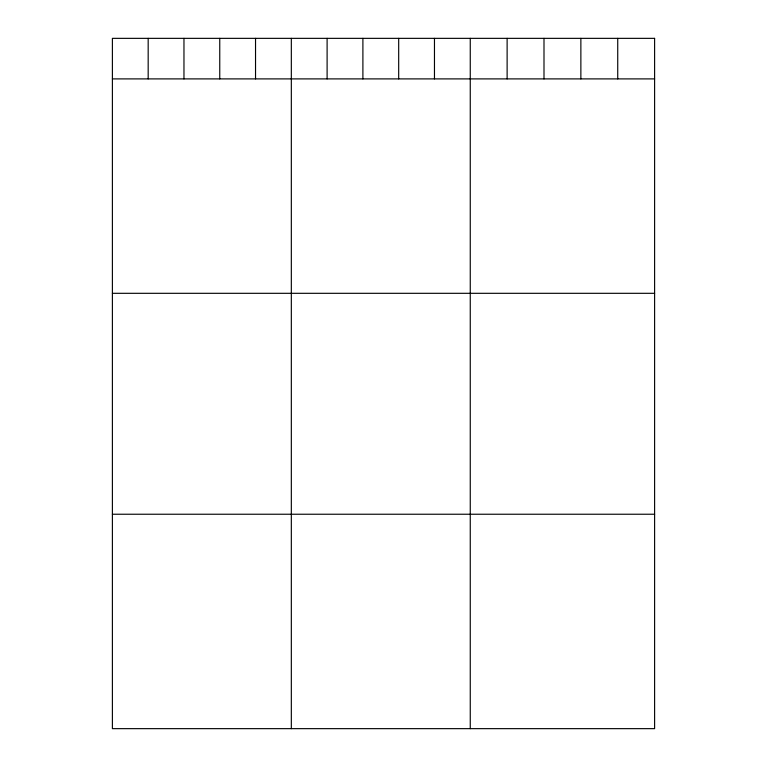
<?xml version="1.0" encoding="UTF-8"?>
<svg xmlns="http://www.w3.org/2000/svg" width="767" height="767" viewBox="0 0 767 767"><rect width="100%" height="100%" fill="white"/><g stroke="black" fill="none" stroke-linecap="round" stroke-linejoin="round"><path stroke-width="1.15" d="M112.394 78.896L654.606 78.896M112.394 293.31L654.606 293.31M112.394 514.235L654.606 514.235M617.732 38.35L617.732 78.896M580.868 38.35L580.868 78.896M543.995 38.35L543.995 78.896M507.121 38.35L507.121 78.896M470.257 38.35L470.257 728.65M434.467 38.35L434.467 78.896M398.687 38.35L398.687 78.896M362.896 38.35L362.896 78.896M327.106 38.35L327.106 78.896M291.326 38.35L291.326 728.65M255.536 38.35L255.536 78.896M219.755 38.35L219.755 78.896M183.965 38.35L183.965 78.896M148.175 38.35L148.175 78.896M654.606 38.35L112.394 38.35L112.394 728.65L654.606 728.65L654.606 38.35"/></g></svg>
